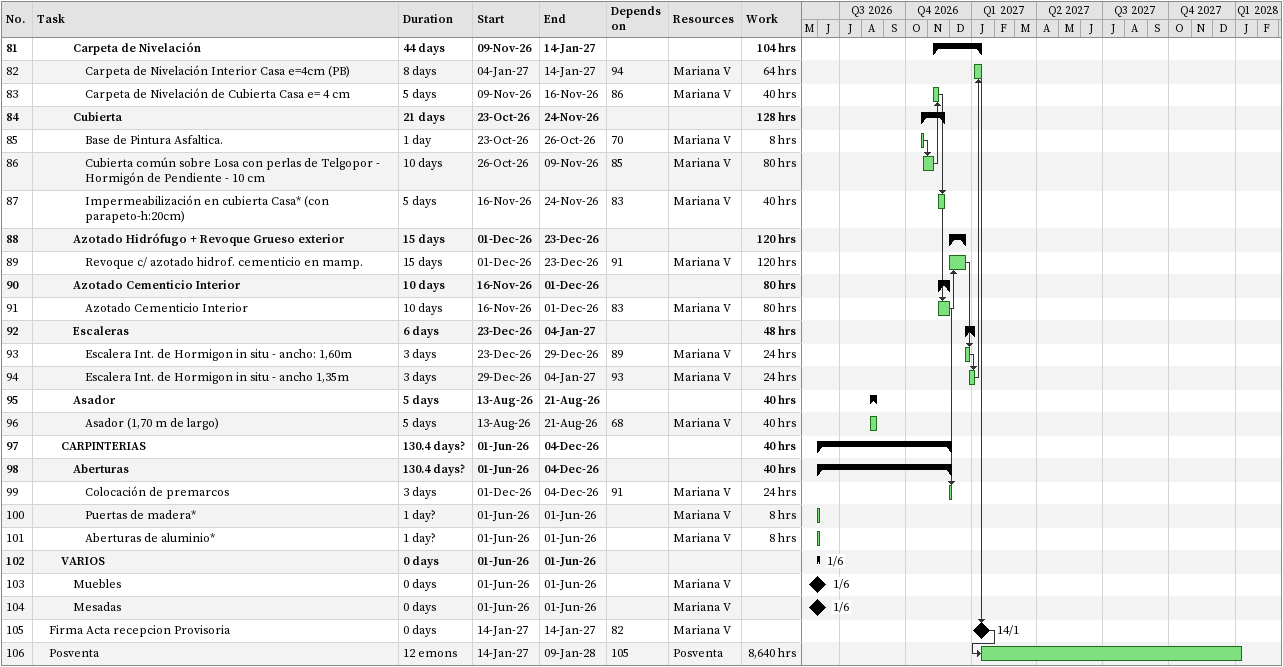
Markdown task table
| ID | Level | Task | Duration | Start | Finish | Predecessors | Resources | Work (h) |
|---|---|---|---|---|---|---|---|---|
| 81 | 4 | **Carpeta de Nivelación** | 44d | 2026-11-09 | 2027-01-14 |  |  | 104 |
| 82 | 5 | Carpeta de Nivelación Interior Casa e=4cm (PB) | 8d | 2027-01-04 | 2027-01-14 | 94 | Mariana V | 64 |
| 83 | 5 | Carpeta de Nivelación de Cubierta Casa e= 4 cm | 5d | 2026-11-09 | 2026-11-16 | 86 | Mariana V | 40 |
| 84 | 4 | **Cubierta** | 21d | 2026-10-23 | 2026-11-24 |  |  | 128 |
| 85 | 5 | Base de Pintura Asfaltica. | 1d | 2026-10-23 | 2026-10-26 | 70 | Mariana V | 8 |
| 86 | 5 | Cubierta común sobre Losa con perlas de Telgopor - Hormigón de Pendiente - 10 cm | 10d | 2026-10-26 | 2026-11-09 | 85 | Mariana V | 80 |
| 87 | 5 | Impermeabilización en cubierta Casa* (con parapeto-h:20cm) | 5d | 2026-11-16 | 2026-11-24 | 83 | Mariana V | 40 |
| 88 | 4 | **Azotado Hidrófugo + Revoque Grueso exterior** | 15d | 2026-12-01 | 2026-12-23 |  |  | 120 |
| 89 | 5 | Revoque c/ azotado hidrof. cementicio en mamp. | 15d | 2026-12-01 | 2026-12-23 | 91 | Mariana V | 120 |
| 90 | 4 | **Azotado Cementicio Interior** | 10d | 2026-11-16 | 2026-12-01 |  |  | 80 |
| 91 | 5 | Azotado Cementicio Interior | 10d | 2026-11-16 | 2026-12-01 | 83 | Mariana V | 80 |
| 92 | 4 | **Escaleras** | 6d | 2026-12-23 | 2027-01-04 |  |  | 48 |
| 93 | 5 | Escalera Int. de Hormigon in situ - ancho: 1,60m | 3d | 2026-12-23 | 2026-12-29 | 89 | Mariana V | 24 |
| 94 | 5 | Escalera Int. de Hormigon in situ - ancho 1,35m | 3d | 2026-12-29 | 2027-01-04 | 93 | Mariana V | 24 |
| 95 | 4 | **Asador** | 5d | 2026-08-13 | 2026-08-21 |  |  | 40 |
| 96 | 5 | Asador (1,70 m de largo) | 5d | 2026-08-13 | 2026-08-21 | 68 | Mariana V | 40 |
| 97 | 3 | **CARPINTERIAS** | 130.4d? | 2026-06-01 | 2026-12-04 |  |  | 40 |
| 98 | 4 | **Aberturas** | 130.4d? | 2026-06-01 | 2026-12-04 |  |  | 40 |
| 99 | 5 | Colocación de premarcos | 3d | 2026-12-01 | 2026-12-04 | 91 | Mariana V | 24 |
| 100 | 5 | Puertas de madera* | 1d? | 2026-06-01 | 2026-06-01 |  | Mariana V | 8 |
| 101 | 5 | Aberturas de aluminio* | 1d? | 2026-06-01 | 2026-06-01 |  | Mariana V | 8 |
| 102 | 3 | **VARIOS** | 0d | 2026-06-01 | 2026-06-01 |  |  |  |
| 103 | 4 | Muebles | 0d | 2026-06-01 | 2026-06-01 |  | Mariana V |  |
| 104 | 4 | Mesadas | 0d | 2026-06-01 | 2026-06-01 |  | Mariana V |  |
| 105 | 2 | Firma Acta recepcion Provisoria | 0d | 2027-01-14 | 2027-01-14 | 82 | Mariana V |  |
| 106 | 2 | Posventa | 12emo | 2027-01-14 | 2028-01-09 | 105 | Posventa | 8640 |
